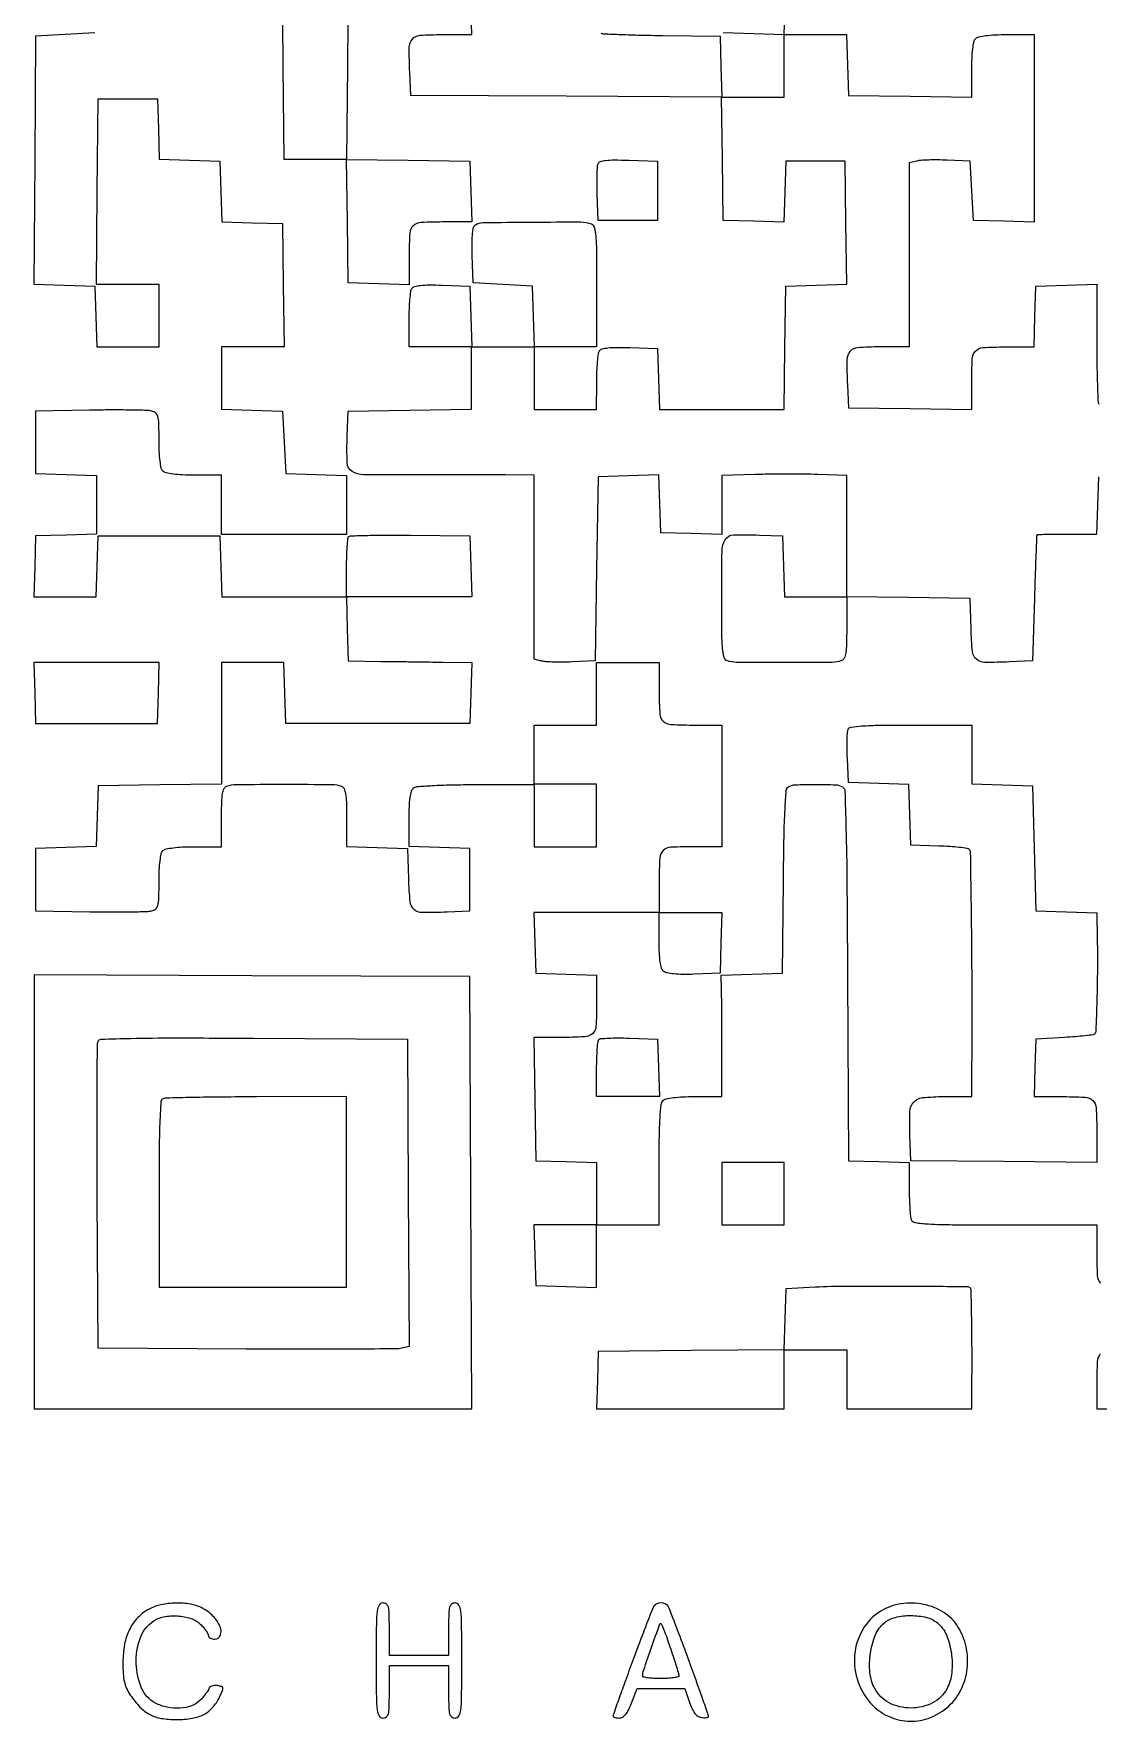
# Model space of a CAD drawing. Extents: x 156 to 936, y 95 to 969.
# Drawn here: x 156 to 479, y 95 to 608 of the extents above; entities that cross this region are included whole.
import ezdxf

# ---------------------------------------------------------------- set-up
doc = ezdxf.new("R2010")
doc.units = 0

msp = doc.modelspace()

# ---------------------------------------------------------------- linework, layer by layer
for points in [[(251.5, 626.5), (251.234464, 598.272122), (250.968929, 570.044245), (269.734464, 569.772122), (288.5, 569.5), (288.787526, 560.25), (289.075052, 551), (281.119313, 551, 0.011355), (273.60554, 550.829339, 0.175306), (271.254071, 549.85587, 0.195555), (270.199437, 547.644298, 0.014686), (270, 540.855485), (270, 531.924948), (260.75, 532.212474), (251.5, 532.5), (251.227935, 551.25), (250.955869, 570), (241.493508, 570), (232.031147, 570), (231.765573, 598.25), (231.5, 626.5)], [(479.5, 473.5), (479.211067, 464.75), (478.922134, 456), (469.961067, 456, 0.002611), (466.511677, 455.981986, 0.004214), (463.575321, 455.926562, 0.000902), (461.005886, 455.851761, 0.223597), (460.805984, 455.75, 0.15636), (460.722795, 455.521939, 0.000154), (460.50564, 449.992188, 0.001503), (460.283114, 443.802625, 0.000919), (460.055984, 436.5), (459.5, 417.5), (452.520917, 417.199088, -0.012739), (444.942653, 417.065605, -0.177046), (442.421808, 418.009645, -0.194277), (441.223546, 420.321238, -0.015844), (440.787398, 427.259666), (440.5, 436.5), (421.75, 436.772065), (403, 437.044131), (403, 427.629054, -0.006182), (402.938331, 422.641468, -0.032965), (402.691881, 419.929719, -0.067475), (402.222734, 418.364918, -0.197083), (401.418213, 417.606989, -0.089988), (398.567048, 417.067772, -0.001855), (384, 417.013724, -0.001855), (369.432952, 417.067772, -0.089988), (366.581787, 417.606989, -0.24897), (365.711601, 418.606436, -0.036318), (365.279781, 421.356536, -0.018313), (365.051084, 426.268868, -0.002475), (365, 436.587937, -0.004282), (365.123041, 450.956242, -0.131508), (366.099465, 454.369307, -0.253933), (368.572696, 455.829354, -0.019758), (376.520917, 455.800912), (383.5, 455.5), (383.787526, 446.25), (384.075052, 437), (393.537526, 437), (403, 437), (403, 455.461067), (403, 473.922134), (394.25, 474.211067, 0.005657), (390.164994, 474.299704, 0.002929), (385.059375, 474.322789, 0.002912), (379.811566, 474.285213, 0.004419), (375.25, 474.185662), (365, 473.871323), (365, 464.898136), (365, 455.924948), (355.75, 456.212474), (346.5, 456.5), (346.210527, 465.287003), (345.921055, 474.074007), (336.710527, 473.787003), (327.5, 473.5), (327, 445.5), (326.5, 417.5), (319.520917, 417.199088, -0.008627), (316.682454, 417.125736, -0.009416), (313.924858, 417.153996, -0.00895), (311.569348, 417.264735, -0.045288), (310.270917, 417.46814), (308, 418.038104), (308, 446.019052), (308, 474), (299.25, 474.095314, 0.002094), (294.629402, 474.12629, 0.00059), (287.420897, 474.135923, 0.000594), (279.272779, 474.127519, 0.000627), (271.267948, 474.099713, -0.004009), (256.152674, 474.14946, -0.131859), (252.67291, 475.125694, -0.255492), (251.179024, 477.647557, -0.018594), (251.201382, 486.011777), (251.5, 493.5), (270.25, 493.772065), (289, 494.044131), (289, 503.522065), (289, 513), (279.5, 513), (270, 513), (270.015313, 521.25, -0.00917), (270.081041, 524.504112, -0.012203), (270.267102, 527.45641, -0.00954), (270.527533, 529.894283, -0.110402), (270.850966, 530.793098, -0.187221), (271.659703, 531.389362, -0.039341), (273.4185, 531.721251, -0.027159), (276.085459, 531.864234, -0.008519), (280.085653, 531.793098), (288.5, 531.5), (288.787526, 522.25), (289.075052, 513), (298.575052, 513), (308.075052, 513), (307.787526, 522.25), (307.5, 531.5), (298.5, 532), (289.5, 532.5), (289.206902, 540.914347, -0.008519), (289.135766, 544.914541, -0.027159), (289.278749, 547.5815, -0.039341), (289.610638, 549.340297, -0.187221), (290.206902, 550.149034, -0.138765), (292.431842, 550.811922, -0.001716), (307.474877, 550.967788, -0.00241), (322.173227, 550.998795, -0.091176), (325.418213, 550.393011, -0.24904), (326.288503, 549.393178, -0.036273), (326.72025, 546.640441, -0.018295), (326.948927, 541.723448, -0.002472), (327, 531.393011), (327, 513), (317.5, 513), (308, 513), (308, 503.5), (308, 494), (317.5, 494), (327, 494), (327.015313, 502.25, -0.00917), (327.081041, 505.504112, -0.012203), (327.267102, 508.45641, -0.00954), (327.527533, 510.894283, -0.110402), (327.850966, 511.793098, -0.187221), (328.659703, 512.389362, -0.039341), (330.4185, 512.721251, -0.027159), (333.085459, 512.864234, -0.008519), (337.085653, 512.793098), (345.5, 512.5), (345.787526, 503.25), (346.075052, 494), (365.015461, 494), (383.955869, 494), (384.227935, 512.75), (384.5, 531.5), (393.771926, 531.787816), (403.043852, 532.075632), (402.771926, 550.787816), (402.5, 569.5), (393.5, 569.5), (384.5, 569.5), (384.211984, 560.212977), (383.923969, 550.925954), (374.711984, 551.212977), (365.5, 551.5), (365.227971, 570.240222), (364.955941, 588.980444), (317.727971, 589.240222), (270.5, 589.5), (270.199088, 596.479083, -0.012342), (270.058373, 604.122836, -0.177188), (270.993289, 606.629356, -0.201759), (273.275018, 607.773732, -0.016678), (280.056578, 608), (289.075052, 608), (288.787526, 617.25)], [(384.212474, 617.25), (383.924948, 608), (393.424948, 608), (402.924948, 608), (403.212474, 598.75), (403.5, 589.5), (422.25, 589.227935), (441, 588.955869), (441, 597.277935, -0.011041), (441.078163, 600.817325, -0.020303), (441.322097, 603.688334, -0.021068), (441.689163, 605.859358, -0.144947), (442.2, 606.8, -0.144849), (443.139671, 607.310542, -0.021091), (445.306878, 607.677711, -0.020332), (448.171507, 607.92177, -0.011084), (451.7, 608), (460, 608), (460, 579.462474), (460, 550.924948), (450.75, 551.212474), (441.5, 551.5), (441, 560.5), (440.5, 569.5), (433.520917, 569.800912, 0.008627), (430.682454, 569.874264, 0.009416), (427.924858, 569.846004, 0.00895), (425.569348, 569.735265, 0.045288), (424.270917, 569.53186), (422, 568.961896), (422, 540.980948), (422, 513), (413.019052, 513, 0.01682), (406.267676, 512.772817, 0.202101), (403.990719, 511.627338, 0.176722), (403.058134, 509.11956, 0.012322), (403.199088, 501.479083), (403.5, 494.5), (422.25, 494.227935), (441, 493.955869), (441, 501.896147, -0.011337), (441.170009, 509.393009, -0.17455), (442.139032, 511.74396, -0.196101), (444.341017, 512.799303, -0.014911), (451.069463, 513), (459.924948, 513), (460.212474, 522.25), (460.5, 531.5), (469.75, 531.787526), (479, 532.075052), (479, 514.619313, 0.003237), (479.044048, 507.816117, 0.004731), (479.178303, 501.826548, 0.002387), (479.364216, 496.755801, 0.081426), (479.606989, 495.581787, 0.181926)], [(174.5, 608.5), (165.5, 608), (156.5, 607.5), (156.238012, 569.787684), (155.976023, 532.075369), (165.238012, 531.787684), (174.5, 531.5), (174.787526, 522.25), (175.075052, 513), (184.537526, 513), (194, 513), (194, 522.5), (194, 532), (184.484427, 532), (174.968853, 532), (175.234427, 560.25), (175.5, 588.5), (184.5, 588.5), (193.5, 588.5), (193.787036, 579.287036), (194.074071, 570.074071), (203.287036, 569.787036), (212.5, 569.5), (212.787036, 560.287036), (213.074071, 551.074071), (222.287036, 550.787036), (231.5, 550.5), (231.772065, 531.75), (232.044131, 513), (222.522065, 513), (213, 513), (213, 503.537526), (213, 494.075052), (222.25, 493.787526), (231.5, 493.5), (232, 484), (232.5, 474.5), (241.75, 474.212474), (251, 473.924948), (251, 464.962474), (251, 456), (232, 456), (213, 456), (213, 465), (213, 474), (204.7, 474, -0.011084), (201.171507, 474.07823, -0.020332), (198.306878, 474.322289, -0.021091), (196.139671, 474.689458, -0.144849), (195.2, 475.2, -0.144765), (194.689713, 476.13883, -0.021112), (194.322455, 478.302742, -0.020356), (194.078287, 481.161864, -0.011122), (194, 484.680948, 0.005373), (193.945366, 489.764729, 0.057156), (193.665901, 491.811812, 0.157497), (192.998103, 492.871557, 0.116105), (191.75, 493.497562, 0.052025), (190.203626, 493.699364, 0.002866), (185.314062, 493.797558, 0.004415), (179.484345, 493.829733, 0.003212), (173, 493.766614), (156.5, 493.5), (156.5, 484), (156.5, 474.5), (165.75, 474.212474), (175, 473.924948), (175, 465), (175, 456.075052), (165.75, 455.787526), (156.5, 455.5), (156.212474, 446.25), (155.924948, 437), (165.424948, 437), (174.924948, 437), (175.212474, 446.25), (175.5, 455.5), (194, 455.5), (212.5, 455.5), (212.787526, 446.25), (213.075052, 437), (232.001314, 437), (250.927576, 437), (251.213788, 427.25), (251.5, 417.5), (261.5, 417.378301, -0.000173), (265.967942, 417.322383, -0.000111), (271.143836, 417.254662, -0.000112), (276.20474, 417.186185, -0.000211), (280.287526, 417.128301), (289.075052, 417), (288.787526, 407.75), (288.5, 398.5), (260.5, 398.5), (232.5, 398.5), (232.212474, 407.75), (231.924948, 417), (222.462474, 417), (213, 417), (213, 398.522065), (213, 380.044131), (194.25, 379.772065), (175.5, 379.5), (175.212964, 370.287036), (174.925929, 361.074071), (165.712964, 360.787036), (156.5, 360.5), (156.5, 351), (156.5, 341.5), (173, 341.233386, 0.003212), (179.484345, 341.170267, 0.004415), (185.314062, 341.202442, 0.002866), (190.203626, 341.300636, 0.052025), (191.75, 341.502438, 0.116105), (192.998103, 342.128443, 0.157497), (193.665901, 343.188188, 0.057156), (193.945366, 345.235271, 0.005373), (194, 350.319052, -0.011122), (194.078287, 353.838136, -0.020356), (194.322455, 356.697258, -0.021112), (194.689713, 358.86117, -0.144765), (195.2, 359.8, -0.144849), (196.139671, 360.310542, -0.021091), (198.306878, 360.677711, -0.020332), (201.171507, 360.92177, -0.011084), (204.7, 361), (213, 361), (213, 369.893011, -0.00673), (213.062976, 374.571713, -0.034532), (213.311531, 377.154102, -0.06988), (213.782907, 378.653872, -0.192406), (214.581787, 379.393011, -0.089988), (217.432952, 379.932228, -0.001855), (232, 379.986276, -0.001855), (246.567048, 379.932228, -0.089988), (249.418213, 379.393011, -0.192061), (250.216672, 378.655249, -0.070053), (250.688208, 377.160133, -0.03465), (250.936924, 374.587052, -0.006773), (251, 369.930537), (251, 361.075052), (260.25, 360.787526), (269.5, 360.5), (269.787398, 351.259666, 0.015844), (270.223546, 344.321238, 0.194277), (271.421808, 342.009645, 0.177046), (273.942653, 341.065605, 0.012739), (281.520917, 341.199088), (288.5, 341.5), (288.5, 351), (288.5, 360.5), (279.25, 360.787526), (270, 361.075052), (270, 369.415081, -0.010095), (270.075455, 373.152089, -0.023703), (270.320133, 375.932544, -0.028695), (270.705797, 377.910725, -0.158342), (271.27854, 378.816205, -0.15395), (272.427395, 379.284722, -0.006257), (276.951528, 379.598333, -0.009408), (282.787933, 379.819519, -0.004522), (290.27854, 379.894572), (308, 379.911845), (308, 370.455923), (308, 361), (317.5, 361), (327, 361), (327, 370.5), (327, 380), (317.5, 380), (308, 380), (308, 389), (308, 398), (317.5, 398), (327, 398), (327, 407.5), (327, 417), (336.5, 417), (346, 417), (346, 408.106989, 0.014768), (346.199638, 401.349521, 0.195511), (347.252746, 399.14255, 0.175208), (349.599988, 398.170753, 0.01141), (357.081787, 398), (365, 398), (365, 379.5), (365, 361), (357.081787, 361, 0.011759), (349.570915, 360.823337, 0.18106), (347.232644, 359.820169, 0.19079), (346.190353, 357.54893, 0.013298), (346, 350.393011), (346, 341), (326.962474, 341), (307.924948, 341), (308.212474, 331.75), (308.5, 322.5), (317.75, 322.212474), (327, 321.924948), (327, 313.069463, -0.014911), (326.799303, 306.341017, -0.196101), (325.74396, 304.139032, -0.17455), (323.393009, 303.170009, -0.011337), (315.896147, 303), (307.955869, 303), (308.227935, 284.25), (308.5, 265.5), (317.75, 265.212474), (327, 264.924948), (327, 255.462474), (327, 246), (317.462474, 246), (307.924948, 246), (308.212474, 236.75), (308.5, 227.5), (317.75, 227.212474), (327, 226.924948), (327, 236.462474), (327, 246), (336.5, 246), (346, 246), (346, 264.3, -0.003727), (346.063596, 272.832626, -0.011639), (346.282787, 278.570287, -0.010926), (346.617591, 282.579651, -0.171717), (347.2, 283.8, -0.144849), (348.139671, 284.310542, -0.021091), (350.306878, 284.677711, -0.020332), (353.171507, 284.92177, -0.011084), (356.7, 285), (365, 285), (365.063971, 294.25, 0.001581), (365.079765, 298.45824, 0.000931), (365.073371, 303.488752, 0.000931), (365.048265, 308.515623, 0.001591), (365.006139, 312.711709), (364.884336, 321.923418), (374.192168, 322.211709), (383.5, 322.5), (383.766172, 350.450978, -0.002117), (383.953819, 364.091611, -0.008542), (384.245722, 372.411295, -0.006373), (384.615675, 378.103606, -0.236059), (385.266172, 379.185665, -0.132884), (387.354238, 379.835404, -0.009436), (393.503224, 379.949665, -0.009443), (399.651822, 379.831748, -0.132709), (401.741586, 379.180871, -0.247526), (402.434987, 377.968938, -0.002047), (402.776578, 366.697023, -0.004467), (403.057771, 350.415055, -0.000939), (403.241586, 321.946183), (403.5, 265.5), (412.75, 265.212474), (422, 264.924948), (422, 257.044262, 0.007082), (422.044388, 253.910777, 0.008933), (422.178303, 251.013877, 0.007357), (422.368953, 248.59865, 0.068336), (422.606989, 247.581787, 0.273), (423.7558, 246.66906, 0.020733), (427.864913, 246.269618, 0.01238), (435.102837, 246.047441, 0.001482), (451.106989, 246), (479, 246), (479, 238.081787, 0.011337), (479.169516, 230.606774, 0.173918), (480.134562, 228.257297, 0.196524)], [(328.306187, 608.436, 0.080729), (329.268392, 608.235637, 0.001575), (334.32739, 608.0279, 0.003741), (340.248728, 607.847794, 0.002495), (347.033473, 607.7261), (364.5, 607.5), (364.787526, 598.25), (365.075052, 589), (374.537526, 589), (384, 589), (384, 598.462474), (384, 607.924948), (374.75, 608.212474), (365.5, 608.5)], [(480.050891, 206.717784, 0.161458), (479.161541, 204.400254, 0.011567), (479, 197.418213), (479, 190), (498, 190)]]:
    msp.add_lwpolyline(points, format="xyb")
for points in [[(345.5, 560.5), (345.5, 551.5), (336.5, 551.5), (327.5, 551.5), (327.205027, 559.411609, -0.006757), (327.130652, 562.542211, -0.008847), (327.151984, 565.403842, -0.006825), (327.2445, 567.787219, -0.078651), (327.438673, 568.700781, -0.222283), (328.127059, 569.364206, -0.05328), (329.715903, 569.724548, -0.030281), (332.338027, 569.871594, -0.007113), (336.733647, 569.789171), (345.5, 569.5)], [(288.787526, 446.25), (289.075052, 437), (270.037526, 437), (251, 437), (251, 445.833333, -0.006754), (251.046351, 449.264627, -0.010099), (251.187864, 452.259739, -0.005482), (251.384236, 454.760187, -0.175793), (251.639536, 455.306202, -0.191531), (252.231147, 455.561171, -0.001556), (257.411157, 455.692407, -0.005288), (263.401189, 455.762145, -0.003343), (270.389536, 455.722869), (288.5, 455.5)], [(441, 389.037526), (441, 380.075052), (450.25, 379.787526), (459.5, 379.5), (460, 360.5), (460.5, 341.5), (469.75, 341.212474), (479, 340.924948), (479.144302, 332.712474, -0.006315), (479.188665, 323.732395, -0.005312), (479.014449, 314.220618, -0.001272), (478.72361, 304.985385, -0.182303), (478.313171, 304, -0.174973), (477.890326, 303.785719, -0.003412), (475.433514, 303.5, -0.007763), (472.52849, 303.227803, -0.005075), (469.171191, 303), (460.5, 302.5), (460.211067, 293.75), (459.922134, 285), (467.87928, 285, -0.011684), (475.421865, 284.823722, -0.180874), (477.764981, 283.820304, -0.191063), (478.809395, 281.547392, -0.01329), (479, 274.377438), (479, 264.968853), (450.75, 265.234427), (422.5, 265.5), (422.20816, 273.237562, -0.018844), (422.208052, 280.460565, -0.172387), (423.352754, 283.33413, -0.190869), (425.994172, 284.686158, -0.023977), (432.535184, 285), (441, 285), (441.061264, 293.75, 0.002369), (441.112289, 316.285203, 0.002586), (440.944984, 338.170543, 0.000315), (440.66333, 359.116618, 0.195257), (440.20973, 360.19027, 0.163565), (439.610981, 360.487769, 0.006786), (437.205333, 360.785917, 0.01115), (434.301404, 361.04048, 0.007624), (430.994391, 361.205609), (422.5, 361.5), (422.212964, 370.712964), (421.925929, 379.925929), (412.712964, 380.212964), (403.5, 380.5), (403.203033, 387.906415, -0.007079), (403.126964, 390.841003, -0.009185), (403.144753, 393.531874, -0.007235), (403.23321, 395.773024, -0.078282), (403.421649, 396.656415, -0.271166), (404.308393, 397.365886, -0.018695), (407.625729, 397.724919, -0.014668), (412.956845, 397.944095, -0.002939), (422.468615, 398), (441, 398)], [(364.787526, 331.75), (364.5, 322.5), (356.655204, 322.206229, -0.01153), (353.264652, 322.157498, -0.021342), (350.514748, 322.298867, -0.023545), (348.431833, 322.594776, -0.126804), (347.405204, 323.078674, -0.145524), (346.748928, 324.060853, -0.03848), (346.326735, 325.921657, -0.027148), (346.0746, 328.657348, -0.009406), (346, 332.622445), (346, 341), (355.537526, 341), (365.075052, 341)], [(269.759875, 255.77153), (270.019749, 209.043061), (267.759875, 208.494001, -0.057675), (266.004934, 208.276836, -0.000538), (252.945088, 208.187752, -0.00181), (237.910959, 208.155786, -0.001169), (220.5, 208.222471), (175.5, 208.5), (175.239372, 254.5, -0.000997), (175.174287, 272.225103, -0.001596), (175.197198, 287.357597, -0.000282), (175.267665, 300.72814, -0.090314), (175.461789, 301.759906, -0.301449), (176.45055, 302.464468, -0.003096), (185.402033, 302.70934, -0.005599), (198.68089, 302.841585, -0.001079), (222.722417, 302.759906), (269.5, 302.5)], [(345.788933, 293.75), (346.077866, 285), (336.538933, 285), (327, 285), (327, 293.333333, -0.007858), (327.050989, 296.577357, -0.011543), (327.206402, 299.425152, -0.007024), (327.423222, 301.784227, -0.17158), (327.702644, 302.369311, -0.179987), (328.290922, 302.638564, -0.007016), (330.709672, 302.781547, -0.011703), (333.626528, 302.84459, -0.007913), (336.952644, 302.785977), (345.5, 302.5)], [(195.25, 284.337719, 0.286605), (194.579791, 283.416621, 0.006896), (194.265434, 277.906228, 0.008864), (194.055066, 269.647433, 0.001935), (194, 255.416667), (194, 227), (222.5, 227), (251, 227), (251, 256), (251, 285), (223.75, 284.921053, 0.001717), (213.21496, 284.854351, 0.002675), (204.1375, 284.717133, 0.000767), (196.247198, 284.543529, 0.090243)], [(393.5, 227), (384.5, 226.5), (384.212679, 217.26551), (383.925359, 208.03102), (355.712679, 207.76551), (327.5, 207.5), (327.211067, 198.75), (326.922134, 190), (355.461067, 190), (384, 190), (384, 199), (384, 208), (393.5, 208), (403, 208), (403, 199), (403, 190), (422, 190), (441, 190), (441.063971, 198.75, 0.002835), (441.079743, 208.366558, 0.003261), (440.982891, 217.544339, 0.000512), (440.826545, 226.181802, 0.193947), (440.585885, 226.747448, 0.19721), (439.622414, 227.150234, 0.000297), (420.195497, 227.265977, 0.002336), (402.844216, 227.277975, 0.01288)], [(190.984398, 129.145899, 0.079488), (187.536396, 126.537469, 0.077295), (185.035135, 122.960376, 0.068391), (183.527872, 118.402374, 0.045107), (183.01645, 112.897883, 0.015344), (183.114423, 109.423924, 0.040733), (183.461434, 106.966846, 0.051874), (184.137108, 104.964063, 0.042163), (185.25, 102.989831, 0.040774), (188.207099, 99.326202, 0.08097), (191.172635, 97.078238, 0.08154), (194.68428, 95.897687, 0.041841), (199.326748, 95.535032, 0.038438), (204.091152, 95.929055, 0.080022), (207.620058, 97.094802, 0.09277), (210.27283, 99.169711, 0.067218), (212.35774, 102.298589, 0.009535), (213.307081, 104.34436, 0.147872), (213.400107, 105.104385, 0.280336), (213.01255, 105.547635, 0.036798), (211.741787, 105.84803, 0.057981), (210.877468, 105.884987, 0.068622), (210.07825, 105.714532, 0.080507), (209.462938, 105.372107, 0.146166), (209.134949, 104.904848, -0.065166), (208.821008, 104.258078, -0.017077), (208.153349, 103.315302, -0.017051), (207.312373, 102.28475, -0.016715), (206.397727, 101.306818, -0.113333), (203.828723, 99.697275, -0.069941), (200.314451, 99.00559, -0.064879), (196.45567, 99.295123, -0.068301), (192.871562, 100.566418, -0.174145), (188.699581, 105.056283, -0.093639), (187.050623, 112.530152, -0.091672), (188.234216, 120.235505, -0.157415), (192.116873, 125.369307, -0.104363), (195.387756, 126.763953, -0.06311), (199.605459, 127.055504, -0.063911), (203.688222, 126.292785, -0.11882), (206.545455, 124.545455, -0.01959), (207.485184, 123.529054, -0.023867), (208.278977, 122.50483, -0.023416), (208.853657, 121.59785, -0.130216), (209, 121.045455, 0.184164), (209.152159, 120.646358, 0.090405), (209.5875, 120.307102, 0.070274), (210.234692, 120.077185, 0.0503), (211, 120, 0.318476), (212.655184, 121.173275, 0.186315), (212.576704, 123.713207, 0.094847), (210.379175, 127.006501, 0.079164), (206.988956, 129.505711, 0.080265), (203.519175, 130.644259, 0.044868), (199.074708, 130.943372, 0.044578), (194.589619, 130.440864, 0.072209)], [(260, 113.5, 0.001825), (260.040662, 102.362042, 0.026629), (260.278571, 98.4375, 0.103099), (260.868713, 96.652291, 0.267644), (262, 96, 0.157888), (263.078201, 96.349175, 0.176663), (263.6875, 97.25, 0.055952), (263.948615, 99.198839, 0.005351), (264, 104), (264, 112), (273, 112), (282, 112), (282, 104, 0.005351), (282.051385, 99.198839, 0.055952), (282.3125, 97.25, 0.176663), (282.921799, 96.349175, 0.157888), (284, 96, 0.267644), (285.131287, 96.652291, 0.103099), (285.721429, 98.4375, 0.026629), (285.959338, 102.362042, 0.001825), (286, 113.5, 0.001825), (285.959338, 124.637958, 0.026629), (285.721429, 128.5625, 0.103099), (285.131287, 130.347709, 0.267644), (284, 131, 0.157888), (282.921799, 130.650825, 0.176663), (282.3125, 129.75, 0.055952), (282.051385, 127.801161, 0.005351), (282, 123), (282, 115), (273, 115), (264, 115), (264, 123, 0.005351), (263.948615, 127.801161, 0.055952), (263.6875, 129.75, 0.176663), (263.078201, 130.650825, 0.157888), (262, 131, 0.267644), (260.868713, 130.347709, 0.103099), (260.278571, 128.5625, 0.026629), (260.040662, 124.637958, 0.001825)], [(338.222192, 114.128663, 0.001131), (335.837006, 107.615929, 0.001797), (333.827769, 102.028612, 0.000374), (332.082249, 97.107644, 0.085235), (332, 96.628663, 0.257452), (332.133264, 96.387004, 0.061586), (332.563205, 96.18467, 0.04816), (333.182788, 96.045729, 0.031099), (333.917292, 96, 0.138032), (334.890289, 96.273828, 0.085848), (335.787736, 97.060853, 0.056916), (336.656805, 98.42912, 0.021842), (337.55315, 100.5), (339.271716, 105), (346.552525, 105), (353.833333, 105), (355.244995, 100.75, 0.025202), (356.019049, 98.760708, 0.06096), (356.833118, 97.412584, 0.085072), (357.750654, 96.581423, 0.105441), (358.828328, 96.180449, 0.027359), (359.660731, 96.104162, 0.045781), (360.362071, 96.142642, 0.060913), (360.84992, 96.276601, 0.304176), (361, 96.500474, 0.084256), (360.917307, 96.987712, 0.000381), (359.187363, 101.925355, 0.001804), (357.194748, 107.534054, 0.001137), (354.829319, 114.070025, 0.005949), (349.043326, 129.376079, 0.30768), (346.554375, 131.080715, 0.308548), (344.059262, 129.391863, 0.00597)], [(413.371398, 128.506253, 0.126034), (407.876867, 122.952606, 0.111126), (405.402239, 115.172677, 0.107522), (406.467509, 106.86985, 0.11135), (410.885616, 99.87909, 0.095031), (416.138758, 96.316706, 0.099319), (422.25491, 95.023164, 0.097759), (428.47522, 96.183775, 0.089072), (434.02069, 99.637657, 0.096247), (437.783129, 104.647144, 0.08446), (439.617454, 110.937127, 0.082313), (439.289277, 117.626472, 0.084668), (436.815265, 123.781086, 0.115073), (432.523283, 128.117227, 0.090871), (426.375305, 130.573755, 0.087811), (419.560085, 130.735406, 0.097443)], [(349.504374, 116.98714, -0.003187), (350.460545, 114.115972, -0.004594), (351.26691, 111.562771, -0.002479), (351.917393, 109.396935, -0.071826), (352, 108.824848, -0.34926), (351.741764, 108.500254, -0.01947), (350.384375, 108.242299, -0.02313), (348.608541, 108.059435, -0.014091), (346.5, 108, -0.012748), (344.391381, 108.05377, -0.020986), (342.615625, 108.219311, -0.016326), (341.240941, 108.451844, -0.356716), (341, 108.746591, -0.081581), (341.306952, 110.615337, -0.002976), (343.657834, 117.444062, -0.00119), (346.200251, 124.633951, -0.550832), (346.607618, 124.725716, -0.105346), (346.831511, 124.38059, -0.001846), (347.624006, 122.287043, -0.004566), (348.518929, 119.828125, -0.003017)], [(430.594285, 124.92175, -0.121975), (433.281328, 121.277299, -0.062281), (434.797185, 115.760872, -0.060837), (434.928855, 109.843049, -0.094775), (433.483073, 104.967267, -0.156712), (429.115922, 100.624035, -0.118489), (422.5, 99.033877, -0.118489), (415.884078, 100.624035, -0.156712), (411.516927, 104.967267, -0.094744), (410.067252, 109.855085, -0.061241), (410.202977, 115.773351, -0.062696), (411.732705, 121.290225, -0.121177), (414.440227, 124.950393, -0.115607), (417.79599, 126.623594, -0.058595), (422.511506, 127.169633, -0.058565), (427.229578, 126.606619, -0.114739)]]:
    msp.add_lwpolyline(points, format="xyb", close=True)
for points in [[(156.212474, 407.75), (156.5, 398.5), (175, 398.5), (193.5, 398.5), (193.787526, 407.75), (194.075052, 417), (175, 417), (155.924948, 417)], [(156, 256.007138), (156, 190), (222.50719, 190), (289.014379, 190), (288.75719, 255.75), (288.5, 321.5), (222.25, 321.757138), (156, 322.014276)], [(365, 255.5), (365, 246), (374.5, 246), (384, 246), (384, 255.5), (384, 265), (374.5, 265), (365, 265)]]:
    msp.add_lwpolyline(points, close=True)

doc.saveas('drawing.dxf')
